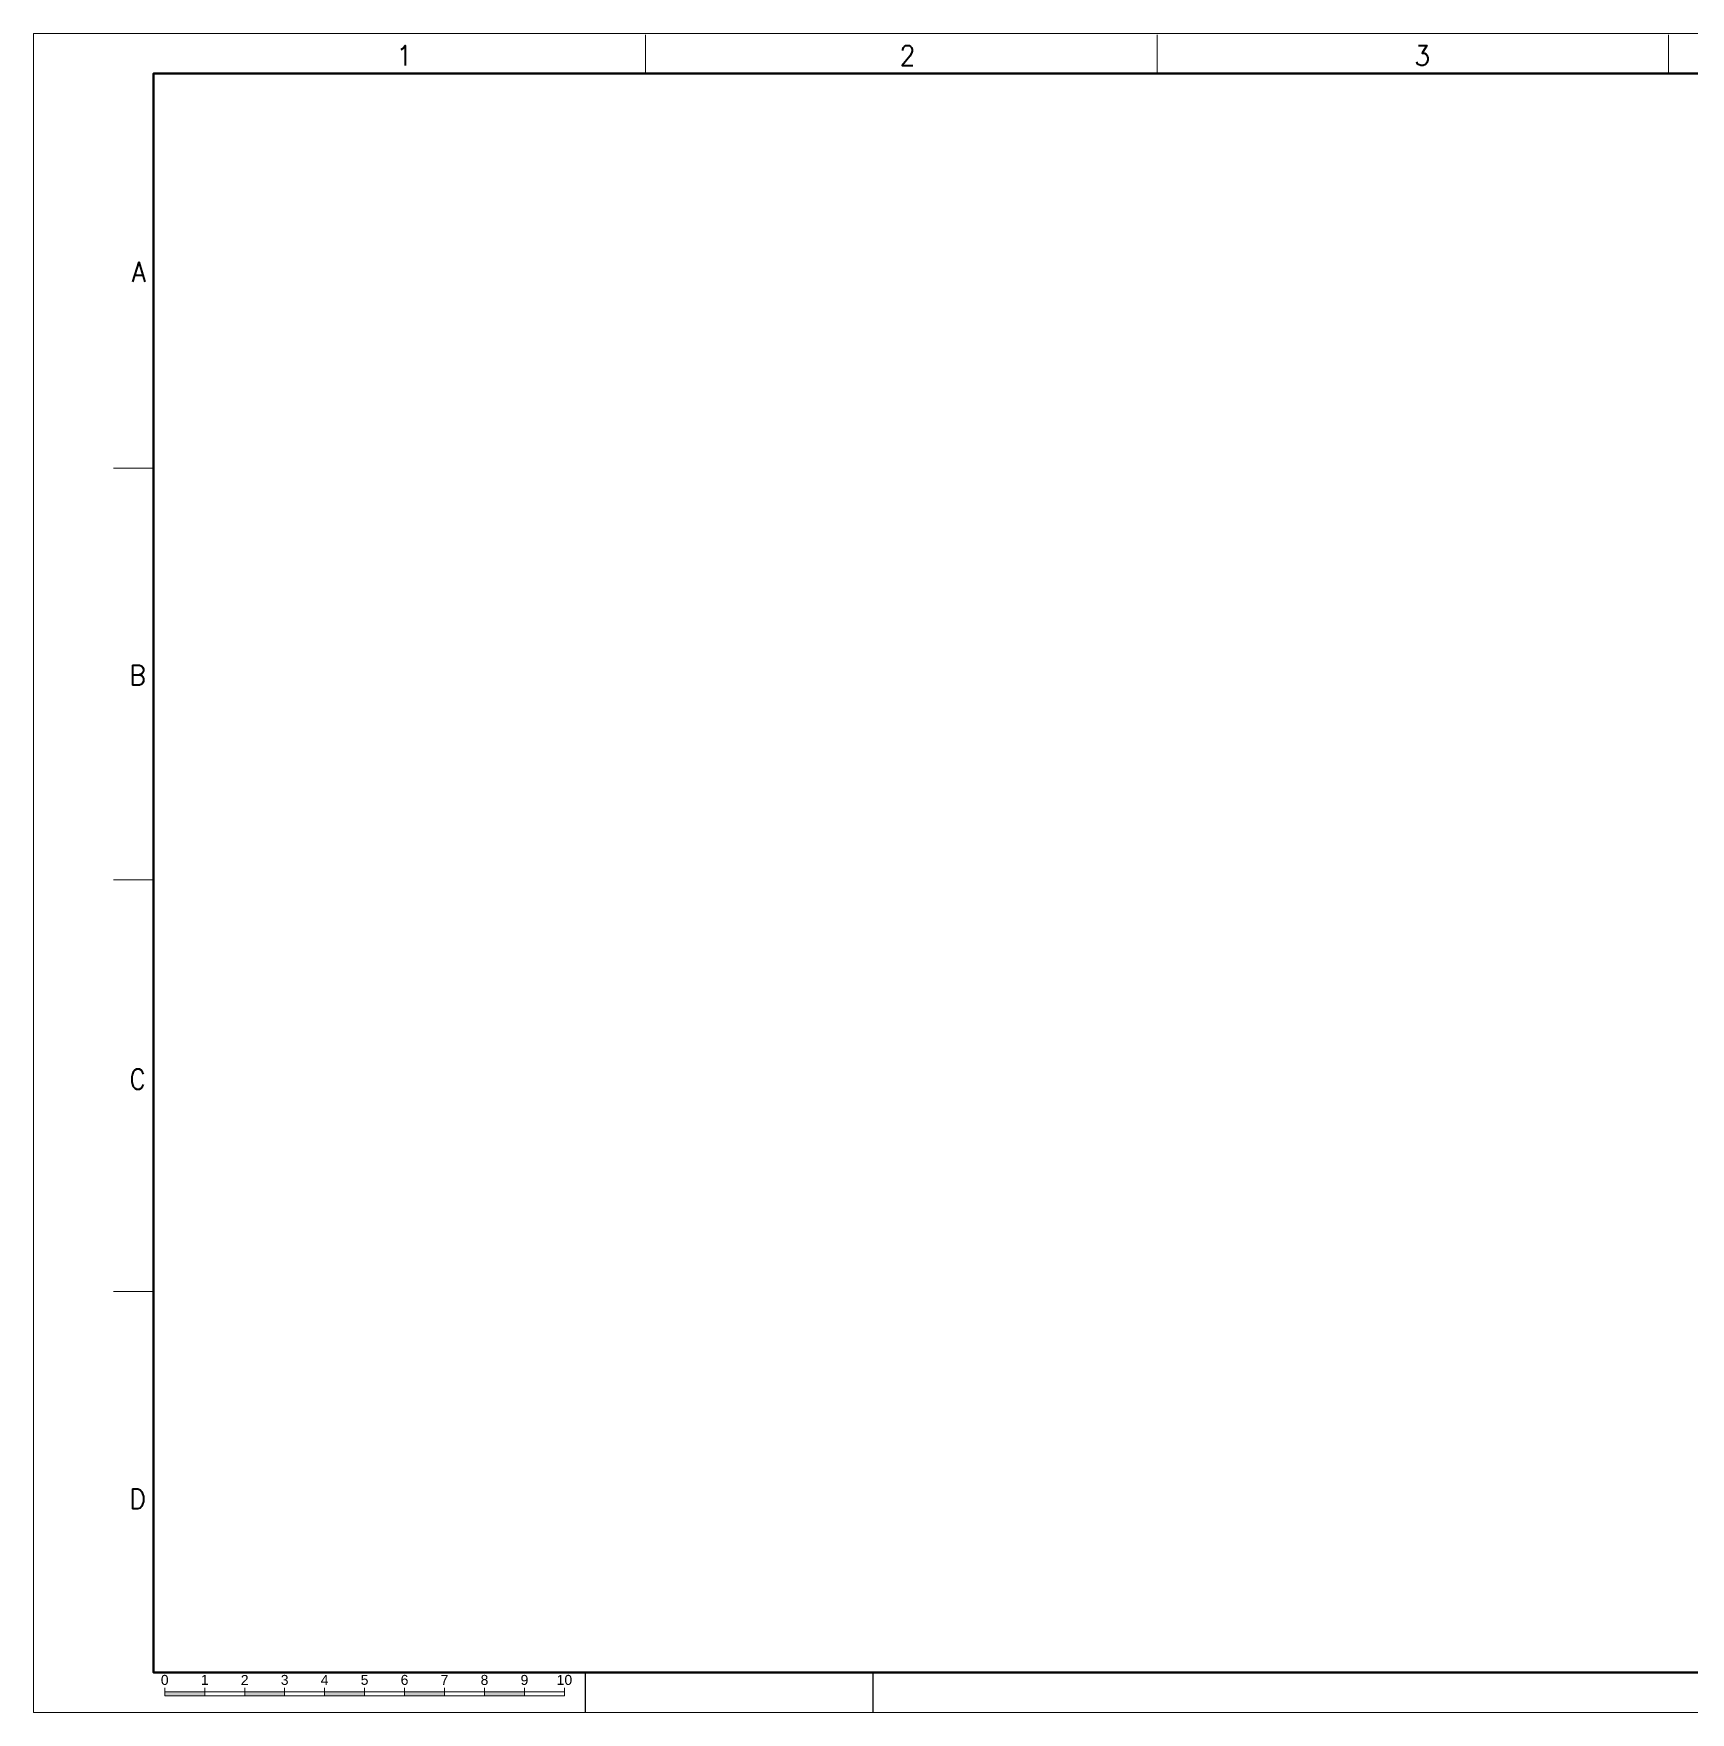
# Paper-space layout 'A2.1' of a CAD drawing. Header units: millimetres. Extents: x -638 to 201, y -173 to 247.
# Drawn here: x -638 to -223.5, y -173.1 to 246.9 of the extents above; entities that cross this region are included whole.
import ezdxf
from ezdxf.enums import TextEntityAlignment as Align

# ---------------------------------------------------------------- set-up
doc = ezdxf.new("R2010")
doc.units = ezdxf.units.MM
doc.header["$LTSCALE"] = 0.5
doc.layers.add('Border', color=7, linetype='Continuous', lineweight=0)
doc.styles.get("Standard").update_dxf_attribs({"font": 'arial.ttf'})
doc.styles.add('Style-STANDARD', font='STANDARD.shx')

# ---------------------------------------------------------------- blocks, each defined once
blk = doc.blocks.new('A2.1_v03_CZ')
at = {"layer": 'Border', "linetype": 'Continuous', "lineweight": 0}
h = blk.add_hatch(color=7, dxfattribs=at)
h.dxf.hatch_style = 1
h.paths.add_polyline_path([(-796.65, 4.14), (-796.65, 5.14), (-806.65, 5.14), (-806.65, 4.14)])
h.paths.add_polyline_path([(-776.65, 4.14), (-776.65, 5.14), (-786.65, 5.14), (-786.65, 4.14)])
h.paths.add_polyline_path([(-766.65, 5.14), (-766.65, 4.14), (-756.65, 4.14), (-756.65, 5.14)])
h.paths.add_polyline_path([(-746.65, 5.14), (-746.65, 4.14), (-736.65, 4.14), (-736.65, 5.14)])
h.paths.add_polyline_path([(-726.65, 5.14), (-726.65, 4.14), (-716.65, 4.14), (-716.65, 5.14)])
for p, q in [((-701.47, 10), (-701.47, 0)), ((-629.47, 10), (-629.47, 0))]:
    blk.add_line(p, q)
at = {"layer": 'Border', "color": 7, "linetype": 'Continuous', "lineweight": 0}
for p, q in [((-686.37, 410), (-686.37, 419.7)), ((-558.37, 410), (-558.37, 419.7)), ((-430.37, 410), (-430.37, 419.7)), ((-819.47, 311.3), (-809.47, 311.3)), ((-819.47, 208.3), (-809.47, 208.3)), ((-819.47, 105.3), (-809.47, 105.3))]:
    blk.add_line(p, q, dxfattribs=at)
at = {"layer": 'Border', "color": 7, "linetype": 'Continuous', "lineweight": 0, "flags": 128}
blk.add_lwpolyline([(-839.47, 0), (0, 0), (0, 420), (-839.47, 420)], close=True, dxfattribs=at)
at = {"layer": 'Border', "color": 7, "linetype": 'Continuous', "lineweight": 50}
blk.add_lwpolyline([(-209.47, 10), (-809.47, 10), (-809.47, 410), (-10, 410), (-10, 297)], dxfattribs=at)
at = {"layer": 'Border', "color": 7, "linetype": 'Continuous', "lineweight": 0}
for points in [[(-806.65, 4.14), (-806.65, 6.14)], [(-806.65, 5.14), (-706.65, 5.14)], [(-796.65, 4.14), (-796.65, 6.14)], [(-786.65, 4.14), (-786.65, 6.14)], [(-776.65, 4.14), (-776.65, 6.14)], [(-766.65, 4.14), (-766.65, 6.14)], [(-756.65, 4.14), (-756.65, 6.14)], [(-746.65, 4.14), (-746.65, 6.14)], [(-736.65, 4.14), (-736.65, 6.14)], [(-726.65, 4.14), (-726.65, 6.14)], [(-716.65, 4.14), (-716.65, 6.14)], [(-706.65, 4.14), (-706.65, 6.14)], [(-806.65, 4.14), (-706.65, 4.14)]]:
    blk.add_lwpolyline(points, dxfattribs=at)
at = {"layer": 'Border', "color": 7, "linetype": 'Continuous', "lineweight": 30, "style": 'Style-STANDARD'}
for s, p in [('1', (-748.67, 412)), ('2', (-622.77, 412)), ('3', (-493.97, 412))]:
    blk.add_text(s, height=5, dxfattribs=at).set_placement(p)
for s, p in [('A', (-811.4, 360.4)), ('B', (-811.4, 259.5)), ('C', (-811.4, 158.4)), ('D', (-811.4, 53.4))]:
    blk.add_text(s, height=5, dxfattribs=at).set_placement(p, align=Align.MIDDLE_RIGHT)
at = {"layer": 'Border', "color": 7, "linetype": 'Continuous', "lineweight": 0}
for s, p in [('0', (-806.65, 8.14)), ('1', (-796.65, 8.14)), ('2', (-786.65, 8.14)), ('3', (-776.65, 8.14)), ('4', (-766.65, 8.14)), ('5', (-756.65, 8.14)), ('6', (-746.65, 8.14)), ('7', (-736.65, 8.14)), ('8', (-726.65, 8.14)), ('9', (-716.65, 8.14)), ('10', (-706.65, 8.14))]:
    blk.add_text(s, height=2.5, dxfattribs=at).set_placement(p, align=Align.MIDDLE)

psp = doc.layouts.new('A2.1')

# ---------------------------------------------------------------- block references
psp.add_blockref('A2.1_v03_CZ', (201.42, -173.1))

doc.saveas('drawing.dxf')
